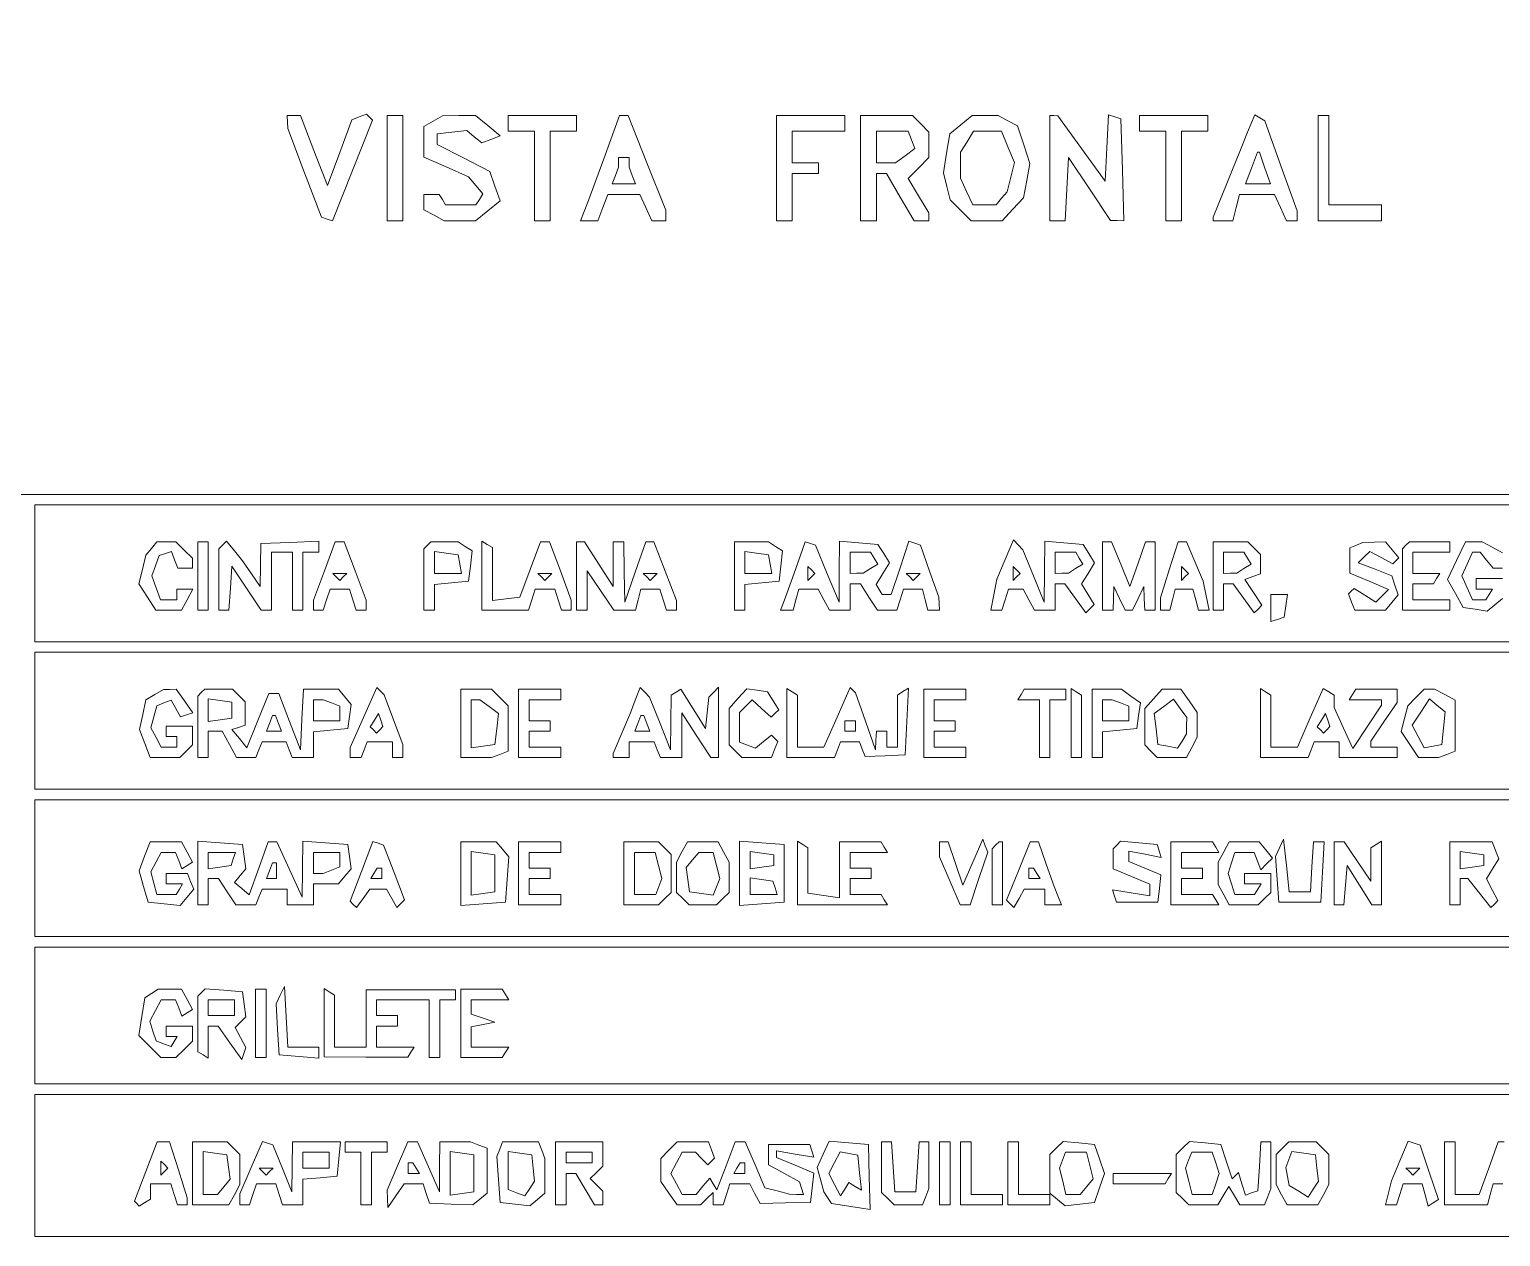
# Paper-space layout 'AN-04-DGE-016' of a CAD drawing. Header units: metres, sheet in millimetres. Extents: x 12 to 194, y 4 to 291.
# Drawn here: x 61.55 to 96.63, y 89.54 to 118.3 of the extents above; entities that cross this region are included whole.
import ezdxf

# ---------------------------------------------------------------- set-up
doc = ezdxf.new("R2010")
doc.units = ezdxf.units.M
doc.layers.add('DGE_CONTORNOS', color=7, linetype='Continuous', lineweight=0)
doc.layers.add('DGE_DATOS', color=7, linetype='Continuous', lineweight=0)

# ---------------------------------------------------------------- blocks, each defined once
blk = doc.blocks.new('LP_REF_DGE_MT_016')
at = {"layer": 'DGE_CONTORNOS'}
for points in [[(193.497, 190.437), (193.497, 110.862), (187.288, 110.862), (181.08, 110.862), (181.08, 109.043), (181.08, 107.225), (112.099, 107.225), (43.118, 107.225), (43.118, 188.619), (43.118, 270.013), (118.307, 270.013), (193.497, 270.013)], [(67.707, 116.098), (67.713, 115.941), (68.114, 114.885), (68.516, 113.829), (68.65, 113.785), (68.784, 113.74), (69.26, 114.941), (69.735, 116.143), (69.664, 116.214), (69.592, 116.285), (69.418, 116.219), (69.245, 116.152), (68.952, 115.37), (68.66, 114.588), (68.338, 115.421), (68.016, 116.254), (67.858, 116.254), (67.7, 116.254)], [(70.083, 115), (70.083, 113.746), (70.271, 113.746), (70.46, 113.746), (70.46, 115), (70.46, 116.254), (70.271, 116.254), (70.083, 116.254)], [(71.181, 116.119), (70.961, 115.991), (70.961, 115.627), (70.961, 115.263), (71.494, 115.027), (72.027, 114.79), (72.195, 114.587), (72.362, 114.384), (72.282, 114.253), (72.201, 114.122), (71.839, 114.122), (71.478, 114.122), (71.4, 114.248), (71.323, 114.373), (71.142, 114.373), (70.961, 114.373), (70.961, 114.189), (70.961, 114.006), (71.204, 113.876), (71.446, 113.746), (71.817, 113.746), (72.188, 113.746), (72.481, 113.984), (72.775, 114.222), (72.652, 114.571), (72.529, 114.921), (71.902, 115.243), (71.275, 115.565), (71.275, 115.69), (71.275, 115.815), (71.627, 115.856), (71.98, 115.896), (72.159, 115.748), (72.338, 115.599), (72.559, 115.685), (72.78, 115.771), (72.484, 116.013), (72.188, 116.254), (71.794, 116.251), (71.4, 116.247)], [(72.968, 116.066), (72.968, 115.878), (73.282, 115.878), (73.595, 115.878), (73.595, 114.812), (73.595, 113.746), (73.783, 113.746), (73.971, 113.746), (73.971, 114.812), (73.971, 115.878), (74.285, 115.878), (74.598, 115.878), (74.598, 116.066), (74.598, 116.254), (73.783, 116.254), (72.968, 116.254)], [(75.248, 115.22), (74.871, 114.185), (74.784, 113.966), (74.697, 113.746), (74.902, 113.746), (75.106, 113.746), (75.226, 114.06), (75.345, 114.373), (75.727, 114.373), (76.109, 114.373), (76.252, 114.06), (76.395, 113.746), (76.563, 113.746), (76.731, 113.746), (76.731, 113.871), (76.731, 113.995), (76.278, 115.125), (75.826, 116.254), (75.726, 116.254), (75.625, 116.254)], [(79.364, 115), (79.364, 113.746), (79.553, 113.746), (79.741, 113.746), (79.741, 114.31), (79.741, 114.875), (80.054, 114.875), (80.368, 114.875), (80.368, 115), (80.368, 115.126), (80.054, 115.126), (79.741, 115.126), (79.741, 115.502), (79.741, 115.878), (80.368, 115.878), (80.995, 115.878), (80.995, 116.066), (80.995, 116.254), (80.18, 116.254), (79.364, 116.254)], [(81.371, 115), (81.371, 113.746), (81.559, 113.746), (81.747, 113.746), (81.747, 114.31), (81.747, 114.875), (81.867, 114.875), (81.988, 114.875), (82.318, 114.31), (82.649, 113.746), (82.825, 113.746), (83.002, 113.746), (83.001, 113.84), (83.001, 113.934), (82.751, 114.343), (82.502, 114.752), (82.752, 115.001), (83.002, 115.251), (83.002, 115.556), (83.002, 115.86), (82.804, 116.057), (82.607, 116.254), (81.989, 116.254), (81.371, 116.254)], [(83.764, 116.035), (83.496, 115.815), (83.421, 115.352), (83.347, 114.888), (83.428, 114.565), (83.51, 114.241), (83.757, 113.994), (84.005, 113.746), (84.376, 113.746), (84.748, 113.746), (85.002, 114.019), (85.256, 114.292), (85.333, 114.701), (85.409, 115.109), (85.261, 115.557), (85.114, 116.006), (84.881, 116.13), (84.649, 116.254), (84.341, 116.254), (84.033, 116.254)], [(85.886, 115), (85.886, 113.746), (86.068, 113.746), (86.251, 113.746), (86.288, 114.501), (86.325, 115.256), (86.827, 114.505), (87.329, 113.753), (87.49, 113.75), (87.651, 113.746), (87.615, 114.959), (87.579, 116.171), (87.429, 116.221), (87.278, 116.271), (87.241, 115.481), (87.203, 114.691), (86.639, 115.469), (86.074, 116.247), (85.98, 116.251), (85.886, 116.254)], [(88.018, 116.066), (88.018, 115.878), (88.332, 115.878), (88.645, 115.878), (88.645, 114.812), (88.645, 113.746), (88.834, 113.746), (89.022, 113.746), (89.022, 114.812), (89.022, 115.878), (89.335, 115.878), (89.649, 115.878), (89.649, 116.066), (89.649, 116.254), (88.834, 116.254), (88.018, 116.254)], [(90.599, 115.856), (90.427, 115.439), (90.1, 114.634), (89.774, 113.828), (89.774, 113.787), (89.774, 113.746), (90.011, 113.746), (90.249, 113.746), (90.327, 114.06), (90.406, 114.373), (90.823, 114.373), (91.239, 114.373), (91.382, 114.06), (91.525, 113.746), (91.653, 113.746), (91.781, 113.746), (91.781, 113.865), (91.781, 113.984), (91.393, 115.056), (91.005, 116.129), (90.889, 116.201), (90.772, 116.272)], [(92.283, 115), (92.283, 113.746), (93.035, 113.746), (93.788, 113.746), (93.788, 113.934), (93.788, 114.122), (93.161, 114.122), (92.533, 114.122), (92.533, 115.188), (92.533, 116.254), (92.408, 116.254), (92.283, 116.254)], [(82.587, 115.672), (82.666, 115.466), (82.434, 115.296), (82.201, 115.126), (81.974, 115.126), (81.747, 115.126), (81.747, 115.502), (81.747, 115.878), (82.128, 115.878), (82.508, 115.878)], [(84.882, 115.504), (85.037, 115.131), (84.95, 114.784), (84.863, 114.437), (84.732, 114.28), (84.601, 114.122), (84.323, 114.122), (84.045, 114.122), (83.9, 114.442), (83.754, 114.761), (83.754, 115.071), (83.754, 115.38), (83.91, 115.629), (84.065, 115.878), (84.396, 115.878), (84.727, 115.878)], [(75.853, 115.136), (75.853, 115.021), (75.929, 114.822), (76.005, 114.624), (75.727, 114.624), (75.45, 114.624), (75.526, 114.822), (75.602, 115.021), (75.602, 115.136), (75.602, 115.251), (75.727, 115.251), (75.853, 115.251)], [(91.01, 115), (91.141, 114.624), (90.845, 114.624), (90.549, 114.624), (90.691, 115), (90.833, 115.377), (90.856, 115.377), (90.878, 115.377)], [(181.08, 105.343), (181.08, 103.713), (121.38, 103.713), (61.68, 103.713), (61.68, 105.343), (61.68, 106.974), (121.38, 106.974), (181.08, 106.974)], [(64.465, 105.938), (64.334, 105.781), (64.248, 105.436), (64.161, 105.091), (64.366, 104.778), (64.571, 104.465), (64.877, 104.465), (65.183, 104.465), (65.317, 104.716), (65.452, 104.967), (65.259, 104.967), (65.067, 104.967), (65.067, 104.842), (65.067, 104.716), (64.874, 104.716), (64.682, 104.716), (64.577, 104.998), (64.472, 105.281), (64.562, 105.525), (64.651, 105.769), (64.796, 105.818), (64.941, 105.866), (65.017, 105.667), (65.093, 105.469), (65.268, 105.469), (65.443, 105.469), (65.443, 105.585), (65.443, 105.702), (65.246, 105.899), (65.049, 106.096), (64.822, 106.096), (64.596, 106.096)], [(65.568, 105.281), (65.568, 104.465), (65.694, 104.465), (65.819, 104.465), (65.819, 105.281), (65.819, 106.096), (65.694, 106.096), (65.568, 106.096)], [(66.162, 106.021), (66.07, 105.929), (66.07, 105.197), (66.07, 104.465), (66.188, 104.465), (66.306, 104.465), (66.345, 104.991), (66.383, 105.517), (66.73, 104.991), (67.077, 104.465), (67.2, 104.465), (67.324, 104.465), (67.324, 105.155), (67.324, 105.845), (67.575, 105.845), (67.826, 105.845), (67.826, 105.155), (67.826, 104.465), (67.951, 104.465), (68.077, 104.465), (68.077, 105.155), (68.077, 105.845), (68.265, 105.845), (68.453, 105.845), (68.453, 105.977), (68.453, 106.109), (67.763, 106.081), (67.073, 106.053), (67.067, 105.541), (67.06, 105.03), (66.847, 105.336), (66.634, 105.643), (66.444, 105.878), (66.254, 106.113)], [(68.587, 105.401), (68.327, 104.707), (68.327, 104.586), (68.327, 104.465), (68.444, 104.465), (68.561, 104.465), (68.641, 104.716), (68.721, 104.967), (68.955, 104.967), (69.188, 104.967), (69.268, 104.716), (69.348, 104.465), (69.465, 104.465), (69.582, 104.465), (69.582, 104.586), (69.582, 104.707), (69.322, 105.401), (69.062, 106.096), (68.955, 106.096), (68.847, 106.096)], [(71.045, 106.012), (70.961, 105.929), (70.961, 105.197), (70.961, 104.465), (71.087, 104.465), (71.212, 104.465), (71.212, 104.771), (71.212, 105.077), (71.62, 105.116), (72.027, 105.155), (72.069, 105.518), (72.11, 105.88), (71.943, 105.986), (71.776, 106.092), (71.452, 106.094), (71.128, 106.096)], [(72.341, 105.288), (72.341, 104.465), (72.897, 104.465), (73.453, 104.465), (73.532, 104.716), (73.612, 104.967), (73.846, 104.967), (74.08, 104.967), (74.159, 104.716), (74.239, 104.465), (74.356, 104.465), (74.473, 104.465), (74.473, 104.586), (74.473, 104.707), (74.213, 105.401), (73.953, 106.096), (73.846, 106.096), (73.738, 106.096), (73.493, 105.437), (73.248, 104.779), (72.92, 104.739), (72.592, 104.7), (72.592, 105.328), (72.592, 105.956), (72.466, 106.033), (72.341, 106.111)], [(74.598, 105.281), (74.598, 104.465), (74.724, 104.465), (74.849, 104.465), (74.849, 104.933), (74.849, 105.402), (75.167, 104.933), (75.485, 104.465), (75.743, 104.465), (76.002, 104.465), (76.067, 104.716), (76.133, 104.967), (76.36, 104.967), (76.588, 104.967), (76.668, 104.716), (76.747, 104.465), (76.864, 104.465), (76.981, 104.465), (76.981, 104.58), (76.981, 104.694), (76.713, 105.395), (76.445, 106.096), (76.347, 106.096), (76.25, 106.096), (75.998, 105.375), (75.747, 104.654), (75.737, 105.375), (75.727, 106.096), (75.602, 106.096), (75.476, 106.096), (75.474, 105.563), (75.472, 105.03), (75.129, 105.562), (74.787, 106.094), (74.692, 106.095), (74.598, 106.096)], [(78.361, 105.281), (78.361, 104.465), (78.486, 104.465), (78.612, 104.465), (78.612, 104.771), (78.612, 105.077), (79.019, 105.116), (79.427, 105.155), (79.468, 105.518), (79.51, 105.88), (79.343, 105.986), (79.176, 106.092), (78.769, 106.094), (78.361, 106.096)], [(79.817, 105.438), (79.583, 104.779), (79.523, 104.622), (79.463, 104.465), (79.614, 104.465), (79.764, 104.465), (79.83, 104.716), (79.895, 104.967), (80.127, 104.967), (80.359, 104.967), (80.493, 104.716), (80.627, 104.465), (80.874, 104.465), (81.12, 104.465), (81.12, 104.779), (81.12, 105.092), (81.243, 105.092), (81.365, 105.092), (81.571, 104.779), (81.776, 104.465), (82.004, 104.465), (82.232, 104.465), (82.312, 104.716), (82.391, 104.967), (82.619, 104.967), (82.847, 104.967), (82.912, 104.716), (82.978, 104.465), (83.115, 104.465), (83.252, 104.465), (83.243, 104.622), (83.233, 104.779), (83.015, 105.398), (82.797, 106.018), (82.661, 106.063), (82.524, 106.109), (82.314, 105.475), (82.103, 104.842), (81.996, 104.842), (81.888, 104.842), (81.813, 104.962), (81.739, 105.082), (81.899, 105.339), (82.059, 105.595), (81.922, 105.814), (81.785, 106.033), (81.327, 106.072), (80.869, 106.111), (80.864, 105.382), (80.858, 104.654), (80.577, 105.334), (80.297, 106.015), (80.174, 106.056), (80.051, 106.097)], [(84.819, 105.672), (84.623, 105.205), (84.549, 104.835), (84.475, 104.465), (84.608, 104.465), (84.741, 104.465), (84.82, 104.716), (84.9, 104.967), (85.075, 104.967), (85.25, 104.967), (85.385, 104.716), (85.519, 104.465), (85.765, 104.465), (86.012, 104.465), (86.012, 104.779), (86.012, 105.092), (86.127, 105.092), (86.242, 105.092), (86.493, 104.748), (86.744, 104.403), (86.843, 104.503), (86.943, 104.602), (86.79, 104.847), (86.637, 105.092), (86.794, 105.344), (86.95, 105.595), (86.813, 105.814), (86.676, 106.033), (86.218, 106.072), (85.761, 106.111), (85.754, 105.382), (85.747, 104.654), (85.494, 105.281), (85.242, 105.908), (85.128, 106.024), (85.014, 106.14)], [(87.14, 105.281), (87.14, 104.465), (87.266, 104.465), (87.391, 104.465), (87.4, 104.748), (87.408, 105.03), (87.544, 104.748), (87.68, 104.465), (87.768, 104.465), (87.855, 104.465), (87.991, 104.748), (88.127, 105.03), (88.135, 104.748), (88.144, 104.465), (88.269, 104.465), (88.395, 104.465), (88.395, 105.281), (88.395, 106.096), (88.28, 106.096), (88.165, 106.096), (87.978, 105.563), (87.791, 105.03), (87.572, 105.563), (87.353, 106.096), (87.247, 106.096), (87.14, 106.096)], [(88.731, 105.426), (88.52, 104.757), (88.52, 104.611), (88.52, 104.465), (88.631, 104.465), (88.742, 104.465), (88.807, 104.716), (88.873, 104.967), (89.084, 104.967), (89.296, 104.967), (89.362, 104.716), (89.427, 104.465), (89.554, 104.465), (89.68, 104.465), (89.61, 104.81), (89.54, 105.155), (89.342, 105.625), (89.144, 106.096), (89.043, 106.096), (88.942, 106.096)], [(89.774, 105.281), (89.774, 104.465), (89.9, 104.465), (90.025, 104.465), (90.025, 104.779), (90.025, 105.092), (90.14, 105.092), (90.255, 105.092), (90.506, 104.748), (90.757, 104.403), (90.847, 104.493), (90.937, 104.583), (90.737, 104.889), (90.536, 105.195), (90.72, 105.265), (90.903, 105.335), (90.903, 105.565), (90.903, 105.795), (90.753, 105.945), (90.602, 106.096), (90.188, 106.096), (89.774, 106.096)], [(93.192, 106.013), (93.035, 105.949), (93.035, 105.648), (93.035, 105.347), (93.496, 105.154), (93.957, 104.961), (93.807, 104.811), (93.656, 104.66), (93.396, 104.822), (93.136, 104.984), (93.07, 104.918), (93.004, 104.852), (93.078, 104.659), (93.153, 104.465), (93.518, 104.465), (93.882, 104.465), (94.034, 104.647), (94.185, 104.83), (94.112, 105.059), (94.039, 105.288), (93.636, 105.44), (93.234, 105.592), (93.372, 105.73), (93.51, 105.868), (93.785, 105.721), (94.06, 105.574), (94.13, 105.644), (94.2, 105.713), (94.041, 105.905), (93.882, 106.096), (93.616, 106.086), (93.349, 106.076)], [(94.373, 106.012), (94.289, 105.929), (94.289, 105.197), (94.289, 104.465), (94.854, 104.465), (95.418, 104.465), (95.418, 104.591), (95.418, 104.716), (94.979, 104.716), (94.54, 104.716), (94.54, 104.904), (94.54, 105.092), (94.784, 105.092), (95.027, 105.092), (95.105, 105.218), (95.182, 105.343), (94.861, 105.343), (94.54, 105.343), (94.54, 105.594), (94.54, 105.845), (94.979, 105.845), (95.418, 105.845), (95.418, 105.97), (95.418, 106.096), (94.937, 106.096), (94.457, 106.096)], [(71.816, 105.563), (71.858, 105.343), (71.535, 105.343), (71.212, 105.343), (71.212, 105.603), (71.212, 105.862), (71.493, 105.822), (71.774, 105.782)], [(79.216, 105.563), (79.257, 105.343), (78.935, 105.343), (78.612, 105.343), (78.612, 105.603), (78.612, 105.862), (78.893, 105.822), (79.174, 105.782)], [(81.693, 105.706), (81.779, 105.566), (81.607, 105.457), (81.434, 105.347), (81.277, 105.345), (81.12, 105.343), (81.12, 105.594), (81.12, 105.845), (81.364, 105.845), (81.607, 105.845)], [(86.585, 105.706), (86.671, 105.566), (86.498, 105.457), (86.325, 105.347), (86.168, 105.345), (86.012, 105.343), (86.012, 105.594), (86.012, 105.845), (86.255, 105.845), (86.499, 105.845)], [(90.598, 105.706), (90.684, 105.566), (90.511, 105.457), (90.339, 105.347), (90.182, 105.345), (90.025, 105.343), (90.025, 105.594), (90.025, 105.845), (90.269, 105.845), (90.512, 105.845)], [(69.038, 105.26), (68.955, 105.176), (68.871, 105.26), (68.787, 105.343), (68.955, 105.343), (69.122, 105.343)], [(73.93, 105.26), (73.846, 105.176), (73.762, 105.26), (73.679, 105.343), (73.846, 105.343), (74.013, 105.343)], [(76.438, 105.26), (76.354, 105.176), (76.271, 105.26), (76.187, 105.343), (76.354, 105.343), (76.522, 105.343)], [(80.201, 105.26), (80.117, 105.176), (80.117, 105.343), (80.117, 105.511), (80.201, 105.427), (80.284, 105.343)], [(82.709, 105.26), (82.625, 105.176), (82.542, 105.26), (82.458, 105.343), (82.625, 105.343), (82.793, 105.343)], [(85.092, 105.26), (85.008, 105.176), (85.008, 105.343), (85.008, 105.511), (85.092, 105.427), (85.175, 105.343)], [(89.105, 105.26), (89.022, 105.176), (89.022, 105.343), (89.022, 105.511), (89.105, 105.427), (89.189, 105.343)], [(91.154, 104.518), (91.154, 104.194), (91.311, 104.245), (91.467, 104.297), (91.507, 104.569), (91.548, 104.842), (91.351, 104.842), (91.154, 104.842)], [(181.08, 101.832), (181.08, 100.201), (121.38, 100.201), (61.68, 100.201), (61.68, 101.832), (61.68, 103.462), (121.38, 103.462), (181.08, 103.462)], [(64.543, 102.454), (64.334, 102.332), (64.256, 101.978), (64.178, 101.624), (64.306, 101.289), (64.433, 100.954), (64.787, 100.954), (65.142, 100.954), (65.292, 101.104), (65.443, 101.255), (65.443, 101.481), (65.443, 101.706), (65.129, 101.706), (64.816, 101.706), (64.816, 101.581), (64.816, 101.455), (64.941, 101.455), (65.067, 101.455), (65.067, 101.33), (65.067, 101.205), (64.883, 101.205), (64.699, 101.205), (64.576, 101.435), (64.452, 101.666), (64.521, 101.928), (64.59, 102.191), (64.762, 102.257), (64.934, 102.323), (65.046, 102.124), (65.157, 101.925), (65.302, 101.973), (65.447, 102.021), (65.249, 102.303), (65.052, 102.584), (64.903, 102.58), (64.753, 102.577)], [(65.652, 102.501), (65.568, 102.417), (65.568, 101.685), (65.568, 100.954), (65.694, 100.954), (65.819, 100.954), (65.819, 101.267), (65.819, 101.581), (65.986, 101.581), (66.153, 101.581), (66.321, 101.267), (66.489, 100.954), (66.722, 100.954), (66.956, 100.954), (67.028, 101.142), (67.1, 101.33), (67.387, 101.33), (67.673, 101.33), (67.746, 101.142), (67.818, 100.954), (68.073, 100.954), (68.327, 100.954), (68.327, 101.259), (68.327, 101.565), (68.735, 101.604), (69.143, 101.644), (69.184, 101.933), (69.225, 102.222), (69.074, 102.403), (68.924, 102.584), (68.506, 102.584), (68.089, 102.584), (68.051, 101.863), (68.014, 101.142), (67.757, 101.81), (67.501, 102.478), (67.381, 102.481), (67.261, 102.483), (67.001, 101.836), (66.741, 101.189), (66.562, 101.405), (66.383, 101.622), (66.54, 101.674), (66.697, 101.727), (66.697, 102.005), (66.697, 102.283), (66.546, 102.434), (66.396, 102.584), (66.066, 102.584), (65.735, 102.584)], [(69.521, 101.91), (69.205, 101.197), (69.205, 101.076), (69.205, 100.954), (69.335, 100.954), (69.464, 100.954), (69.536, 101.142), (69.608, 101.33), (69.909, 101.33), (70.209, 101.33), (70.209, 101.142), (70.209, 100.954), (70.334, 100.954), (70.46, 100.954), (70.459, 101.111), (70.459, 101.267), (70.235, 101.857), (70.011, 102.447), (69.923, 102.535), (69.836, 102.623)], [(71.839, 101.769), (71.839, 100.954), (72.205, 100.954), (72.571, 100.954), (72.77, 101.03), (72.968, 101.106), (72.968, 101.648), (72.968, 102.19), (72.771, 102.387), (72.574, 102.584), (72.206, 102.584), (71.839, 102.584)], [(73.219, 101.769), (73.219, 100.954), (73.72, 100.954), (74.222, 100.954), (74.222, 101.079), (74.222, 101.205), (73.846, 101.205), (73.47, 101.205), (73.47, 101.393), (73.47, 101.581), (73.72, 101.581), (73.971, 101.581), (73.971, 101.706), (73.971, 101.832), (73.72, 101.832), (73.47, 101.832), (73.47, 102.082), (73.47, 102.333), (73.846, 102.333), (74.222, 102.333), (74.222, 102.459), (74.222, 102.584), (73.72, 102.584), (73.219, 102.584)], [(75.998, 102.322), (75.882, 102.02), (75.679, 101.534), (75.476, 101.049), (75.476, 101.001), (75.476, 100.954), (75.664, 100.954), (75.853, 100.954), (75.853, 101.142), (75.853, 101.33), (76.153, 101.33), (76.453, 101.33), (76.525, 101.142), (76.597, 100.954), (76.852, 100.954), (77.107, 100.954), (77.109, 101.487), (77.111, 102.02), (77.454, 101.488), (77.797, 100.956), (77.891, 100.955), (77.985, 100.954), (77.985, 101.794), (77.985, 102.634), (77.869, 102.515), (77.753, 102.396), (77.712, 102.02), (77.671, 101.644), (77.378, 102.115), (77.085, 102.586), (76.971, 102.515), (76.856, 102.444), (76.849, 101.793), (76.842, 101.142), (76.59, 101.769), (76.337, 102.396), (76.225, 102.511), (76.113, 102.625)], [(78.448, 102.36), (78.236, 102.125), (78.236, 101.69), (78.236, 101.255), (78.386, 101.104), (78.537, 100.954), (78.892, 100.954), (79.247, 100.954), (79.321, 101.147), (79.395, 101.341), (79.32, 101.416), (79.245, 101.491), (79.055, 101.334), (78.866, 101.177), (78.676, 101.249), (78.486, 101.322), (78.486, 101.677), (78.486, 102.032), (78.635, 102.181), (78.784, 102.33), (79.012, 102.123), (79.24, 101.917), (79.329, 102.006), (79.418, 102.095), (79.284, 102.308), (79.151, 102.521), (78.906, 102.558), (78.661, 102.595)], [(79.615, 101.776), (79.615, 100.954), (80.184, 100.954), (80.752, 100.954), (80.824, 101.142), (80.896, 101.33), (81.12, 101.33), (81.344, 101.33), (81.412, 101.154), (81.479, 100.978), (81.958, 100.997), (82.437, 101.016), (82.475, 101.812), (82.512, 102.607), (82.381, 102.525), (82.249, 102.444), (82.249, 101.824), (82.249, 101.205), (82.124, 101.205), (81.998, 101.205), (81.998, 101.393), (81.998, 101.581), (81.873, 101.581), (81.747, 101.581), (81.738, 101.361), (81.729, 101.142), (81.488, 101.82), (81.247, 102.499), (81.185, 102.561), (81.124, 102.623), (80.81, 101.914), (80.496, 101.205), (80.181, 101.205), (79.866, 101.205), (79.866, 101.824), (79.866, 102.444), (79.741, 102.521), (79.615, 102.599)], [(82.876, 101.769), (82.876, 100.954), (83.378, 100.954), (83.879, 100.954), (83.879, 101.079), (83.879, 101.205), (83.503, 101.205), (83.127, 101.205), (83.127, 101.393), (83.127, 101.581), (83.378, 101.581), (83.629, 101.581), (83.629, 101.706), (83.629, 101.832), (83.378, 101.832), (83.127, 101.832), (83.127, 102.082), (83.127, 102.333), (83.503, 102.333), (83.879, 102.333), (83.879, 102.459), (83.879, 102.584), (83.378, 102.584), (82.876, 102.584)], [(85.196, 102.459), (85.119, 102.333), (85.377, 102.333), (85.635, 102.333), (85.635, 101.644), (85.635, 100.954), (85.761, 100.954), (85.886, 100.954), (85.886, 101.644), (85.886, 102.333), (86.074, 102.333), (86.262, 102.333), (86.262, 102.459), (86.262, 102.584), (85.768, 102.584), (85.274, 102.584)], [(86.388, 101.776), (86.388, 100.954), (86.513, 100.954), (86.639, 100.954), (86.639, 101.699), (86.639, 102.444), (86.513, 102.521), (86.388, 102.599)], [(86.89, 101.769), (86.89, 100.954), (87.015, 100.954), (87.14, 100.954), (87.14, 101.259), (87.14, 101.565), (87.548, 101.604), (87.956, 101.644), (87.999, 101.95), (88.042, 102.257), (87.818, 102.42), (87.594, 102.584), (87.242, 102.584), (86.89, 102.584)], [(88.351, 102.355), (88.144, 102.125), (88.144, 101.69), (88.144, 101.255), (88.294, 101.104), (88.445, 100.954), (88.792, 100.954), (89.138, 100.954), (89.268, 101.196), (89.398, 101.439), (89.398, 101.733), (89.398, 102.027), (89.203, 102.305), (89.007, 102.584), (88.783, 102.584), (88.559, 102.584)], [(90.903, 101.776), (90.903, 100.954), (91.471, 100.954), (92.04, 100.954), (92.112, 101.142), (92.184, 101.33), (92.484, 101.33), (92.784, 101.33), (92.784, 101.142), (92.784, 100.954), (93.474, 100.954), (94.164, 100.954), (94.164, 101.079), (94.164, 101.205), (93.85, 101.205), (93.537, 101.205), (93.537, 101.274), (93.537, 101.343), (93.85, 101.805), (94.164, 102.266), (94.164, 102.425), (94.164, 102.584), (93.67, 102.584), (93.175, 102.584), (93.098, 102.459), (93.02, 102.333), (93.404, 102.333), (93.788, 102.333), (93.788, 102.268), (93.788, 102.203), (93.446, 101.686), (93.104, 101.169), (92.885, 101.657), (92.665, 102.145), (92.662, 102.295), (92.659, 102.444), (92.531, 102.523), (92.402, 102.602), (92.093, 101.904), (91.784, 101.205), (91.469, 101.205), (91.154, 101.205), (91.154, 101.824), (91.154, 102.444), (91.028, 102.521), (90.903, 102.599)], [(94.612, 102.387), (94.415, 102.19), (94.338, 101.885), (94.262, 101.579), (94.467, 101.266), (94.671, 100.954), (94.909, 100.954), (95.147, 100.954), (95.345, 101.03), (95.544, 101.106), (95.544, 101.715), (95.544, 102.325), (95.301, 102.454), (95.058, 102.584), (94.934, 102.584), (94.809, 102.584)], [(66.383, 102.082), (66.383, 101.894), (66.101, 101.854), (65.819, 101.814), (65.819, 102.082), (65.819, 102.351), (66.101, 102.311), (66.383, 102.271)], [(68.756, 102.257), (68.955, 102.181), (68.955, 102.006), (68.955, 101.832), (68.641, 101.832), (68.327, 101.832), (68.327, 102.082), (68.327, 102.333), (68.443, 102.333), (68.558, 102.333)], [(72.516, 102.17), (72.739, 102.007), (72.697, 101.637), (72.654, 101.267), (72.372, 101.227), (72.09, 101.187), (72.09, 101.76), (72.09, 102.333), (72.191, 102.333), (72.293, 102.333)], [(87.569, 102.257), (87.768, 102.181), (87.768, 102.006), (87.768, 101.832), (87.454, 101.832), (87.14, 101.832), (87.14, 102.082), (87.14, 102.333), (87.256, 102.333), (87.371, 102.333)], [(89.145, 101.714), (89.143, 101.518), (89.036, 101.349), (88.929, 101.18), (88.693, 101.225), (88.457, 101.269), (88.415, 101.638), (88.373, 102.007), (88.602, 102.175), (88.831, 102.342), (88.989, 102.126), (89.147, 101.909)], [(95.268, 101.655), (95.23, 101.269), (95.019, 101.229), (94.808, 101.189), (94.665, 101.456), (94.522, 101.723), (94.728, 102.037), (94.933, 102.35), (95.119, 102.196), (95.306, 102.041)], [(67.495, 101.769), (67.567, 101.581), (67.387, 101.581), (67.207, 101.581), (67.279, 101.769), (67.351, 101.957), (67.387, 101.957), (67.423, 101.957)], [(69.908, 101.615), (69.832, 101.539), (69.757, 101.614), (69.682, 101.69), (69.78, 101.849), (69.878, 102.007), (69.931, 101.849), (69.984, 101.691)], [(76.274, 101.769), (76.346, 101.581), (76.166, 101.581), (75.986, 101.581), (76.058, 101.769), (76.13, 101.957), (76.166, 101.957), (76.202, 101.957)], [(81.246, 101.706), (81.246, 101.581), (81.12, 101.581), (80.995, 101.581), (80.995, 101.706), (80.995, 101.832), (81.12, 101.832), (81.246, 101.832)], [(92.484, 101.615), (92.408, 101.539), (92.333, 101.614), (92.258, 101.69), (92.356, 101.849), (92.454, 102.007), (92.507, 101.849), (92.56, 101.691)], [(181.08, 98.32), (181.08, 96.69), (121.38, 96.69), (61.68, 96.69), (61.68, 98.32), (61.68, 99.95), (121.38, 99.95), (181.08, 99.95)], [(64.302, 98.602), (64.171, 98.257), (64.278, 97.881), (64.385, 97.505), (64.768, 97.467), (65.151, 97.429), (65.311, 97.622), (65.471, 97.815), (65.398, 98.005), (65.325, 98.195), (65.07, 98.195), (64.816, 98.195), (64.816, 98.069), (64.816, 97.944), (65.011, 97.944), (65.207, 97.944), (65.129, 97.818), (65.052, 97.693), (64.823, 97.693), (64.594, 97.693), (64.523, 97.964), (64.452, 98.235), (64.576, 98.466), (64.699, 98.696), (64.869, 98.696), (65.04, 98.696), (65.115, 98.5), (65.19, 98.304), (65.317, 98.382), (65.443, 98.461), (65.313, 98.704), (65.183, 98.947), (64.808, 98.947), (64.433, 98.947)], [(65.568, 98.202), (65.568, 97.442), (65.694, 97.442), (65.819, 97.442), (65.819, 97.756), (65.819, 98.069), (65.942, 98.069), (66.064, 98.069), (66.27, 97.756), (66.475, 97.442), (66.715, 97.442), (66.956, 97.442), (67.028, 97.63), (67.1, 97.818), (67.4, 97.818), (67.7, 97.818), (67.7, 97.63), (67.7, 97.442), (68.014, 97.442), (68.327, 97.442), (68.327, 97.693), (68.327, 97.944), (68.626, 97.944), (68.924, 97.944), (69.074, 98.125), (69.225, 98.306), (69.184, 98.595), (69.143, 98.884), (68.61, 98.923), (68.077, 98.962), (68.066, 98.296), (68.056, 97.63), (67.755, 98.289), (67.454, 98.947), (67.351, 98.947), (67.248, 98.947), (67.021, 98.316), (66.794, 97.685), (66.619, 97.831), (66.443, 97.977), (66.58, 98.142), (66.716, 98.306), (66.675, 98.595), (66.634, 98.884), (66.101, 98.923), (65.568, 98.962)], [(69.472, 98.243), (69.2, 97.531), (69.276, 97.455), (69.351, 97.38), (69.512, 97.599), (69.672, 97.818), (69.871, 97.818), (70.071, 97.818), (70.193, 97.6), (70.315, 97.382), (70.405, 97.472), (70.495, 97.562), (70.247, 98.216), (69.998, 98.871), (69.871, 98.913), (69.745, 98.955)], [(71.839, 98.187), (71.839, 97.428), (72.372, 97.466), (72.905, 97.505), (72.944, 98.047), (72.983, 98.589), (72.835, 98.768), (72.686, 98.947), (72.263, 98.947), (71.839, 98.947)], [(73.219, 98.195), (73.219, 97.442), (73.72, 97.442), (74.222, 97.442), (74.222, 97.568), (74.222, 97.693), (73.846, 97.693), (73.47, 97.693), (73.47, 97.881), (73.47, 98.069), (73.72, 98.069), (73.971, 98.069), (73.971, 98.195), (73.971, 98.32), (73.72, 98.32), (73.47, 98.32), (73.47, 98.508), (73.47, 98.696), (73.846, 98.696), (74.222, 98.696), (74.222, 98.822), (74.222, 98.947), (73.72, 98.947), (73.219, 98.947)], [(75.727, 98.195), (75.727, 97.442), (76.141, 97.442), (76.555, 97.442), (76.705, 97.593), (76.856, 97.743), (76.856, 98.195), (76.856, 98.646), (76.705, 98.797), (76.555, 98.947), (76.141, 98.947), (75.727, 98.947)], [(77.111, 98.705), (76.981, 98.462), (76.981, 98.103), (76.981, 97.743), (77.132, 97.593), (77.282, 97.442), (77.608, 97.442), (77.935, 97.442), (78.085, 97.593), (78.236, 97.743), (78.236, 98.103), (78.236, 98.462), (78.106, 98.705), (77.976, 98.947), (77.608, 98.947), (77.241, 98.947)], [(78.486, 98.195), (78.486, 97.428), (79.019, 97.466), (79.553, 97.505), (79.553, 98.195), (79.553, 98.884), (79.019, 98.923), (78.486, 98.962)], [(79.866, 98.202), (79.866, 97.442), (80.94, 97.442), (82.013, 97.442), (81.935, 97.568), (81.858, 97.693), (81.489, 97.693), (81.12, 97.693), (81.12, 97.881), (81.12, 98.069), (81.371, 98.069), (81.622, 98.069), (81.622, 98.195), (81.622, 98.32), (81.371, 98.32), (81.12, 98.32), (81.12, 98.508), (81.12, 98.696), (81.567, 98.696), (82.013, 98.696), (81.935, 98.822), (81.858, 98.947), (81.364, 98.947), (80.869, 98.947), (80.869, 98.279), (80.869, 97.611), (80.493, 97.666), (80.117, 97.721), (80.117, 98.264), (80.117, 98.807), (79.991, 98.884), (79.866, 98.962)], [(83.252, 98.769), (83.252, 98.592), (83.499, 98.017), (83.745, 97.442), (83.865, 97.442), (83.985, 97.442), (84.193, 98.07), (84.402, 98.697), (84.343, 98.854), (84.285, 99.01), (84.045, 98.46), (83.805, 97.911), (83.634, 98.429), (83.463, 98.947), (83.358, 98.947), (83.252, 98.947)], [(84.59, 98.864), (84.507, 98.78), (84.507, 98.111), (84.507, 97.442), (84.632, 97.442), (84.757, 97.442), (84.757, 98.195), (84.757, 98.947), (84.716, 98.947), (84.674, 98.947)], [(85.132, 98.253), (84.85, 97.559), (84.939, 97.47), (85.027, 97.382), (85.149, 97.6), (85.272, 97.818), (85.516, 97.818), (85.761, 97.818), (85.761, 97.63), (85.761, 97.442), (85.962, 97.442), (86.164, 97.442), (86.074, 97.662), (85.985, 97.881), (85.798, 98.414), (85.612, 98.947), (85.513, 98.947), (85.414, 98.947)], [(87.481, 98.869), (87.391, 98.78), (87.391, 98.544), (87.391, 98.307), (87.83, 98.124), (88.269, 97.94), (88.269, 97.8), (88.269, 97.66), (87.822, 97.733), (87.375, 97.805), (87.425, 97.655), (87.475, 97.505), (87.966, 97.505), (88.457, 97.505), (88.495, 97.832), (88.533, 98.159), (88.15, 98.317), (87.768, 98.476), (87.768, 98.602), (87.768, 98.728), (88.154, 98.65), (88.54, 98.573), (88.489, 98.729), (88.438, 98.884), (88.004, 98.922), (87.57, 98.959)], [(88.771, 98.195), (88.771, 97.442), (89.343, 97.442), (89.914, 97.442), (89.837, 97.568), (89.759, 97.693), (89.391, 97.693), (89.022, 97.693), (89.022, 97.881), (89.022, 98.069), (89.273, 98.069), (89.523, 98.069), (89.523, 98.195), (89.523, 98.32), (89.273, 98.32), (89.022, 98.32), (89.022, 98.508), (89.022, 98.696), (89.468, 98.696), (89.914, 98.696), (89.837, 98.822), (89.759, 98.947), (89.265, 98.947), (88.771, 98.947)], [(90.029, 98.705), (89.9, 98.462), (89.9, 98.195), (89.9, 97.927), (90.029, 97.685), (90.159, 97.442), (90.506, 97.442), (90.853, 97.442), (91.003, 97.593), (91.154, 97.743), (91.154, 97.969), (91.154, 98.195), (90.84, 98.195), (90.527, 98.195), (90.527, 98.069), (90.527, 97.944), (90.722, 97.944), (90.918, 97.944), (90.84, 97.818), (90.763, 97.693), (90.528, 97.693), (90.293, 97.693), (90.213, 97.944), (90.134, 98.195), (90.213, 98.445), (90.293, 98.696), (90.522, 98.696), (90.751, 98.696), (90.831, 98.487), (90.911, 98.278), (91.052, 98.419), (91.193, 98.56), (91.033, 98.754), (90.872, 98.947), (90.516, 98.947), (90.159, 98.947)], [(91.359, 98.805), (91.263, 98.6), (91.303, 98.052), (91.342, 97.505), (91.844, 97.505), (92.345, 97.505), (92.383, 98.226), (92.421, 98.947), (92.296, 98.947), (92.171, 98.947), (92.133, 98.351), (92.094, 97.756), (91.844, 97.756), (91.593, 97.756), (91.524, 98.383), (91.454, 99.01)], [(92.659, 98.195), (92.659, 97.442), (92.777, 97.442), (92.895, 97.442), (92.934, 97.912), (92.972, 98.383), (93.265, 97.912), (93.557, 97.442), (93.672, 97.442), (93.788, 97.442), (93.788, 98.202), (93.788, 98.962), (93.662, 98.884), (93.537, 98.807), (93.537, 98.409), (93.537, 98.011), (93.219, 98.479), (92.901, 98.947), (92.78, 98.947), (92.659, 98.947)], [(95.418, 98.195), (95.418, 97.442), (95.544, 97.442), (95.669, 97.442), (95.669, 97.756), (95.669, 98.069), (95.758, 98.069), (95.848, 98.069), (96.123, 97.724), (96.399, 97.379), (96.483, 97.463), (96.567, 97.546), (96.429, 97.805), (96.29, 98.063), (96.438, 98.301), (96.586, 98.538), (96.508, 98.742), (96.429, 98.947), (95.924, 98.947), (95.418, 98.947)], [(66.415, 98.54), (66.364, 98.383), (66.091, 98.343), (65.819, 98.303), (65.819, 98.499), (65.819, 98.696), (66.143, 98.696), (66.467, 98.696)], [(68.955, 98.522), (68.955, 98.347), (68.756, 98.271), (68.558, 98.195), (68.443, 98.195), (68.327, 98.195), (68.327, 98.445), (68.327, 98.696), (68.641, 98.696), (68.955, 98.696)], [(72.654, 98.195), (72.654, 97.756), (72.372, 97.716), (72.09, 97.676), (72.09, 98.195), (72.09, 98.714), (72.372, 98.674), (72.654, 98.634)], [(76.554, 98.383), (76.632, 98.07), (76.56, 97.881), (76.488, 97.693), (76.233, 97.693), (75.978, 97.693), (75.978, 98.195), (75.978, 98.696), (76.226, 98.696), (76.475, 98.696)], [(77.933, 98.383), (78.012, 98.07), (77.936, 97.873), (77.86, 97.675), (77.578, 97.716), (77.295, 97.756), (77.254, 98.045), (77.213, 98.334), (77.363, 98.515), (77.514, 98.696), (77.684, 98.696), (77.855, 98.696)], [(79.302, 98.508), (79.302, 98.383), (79.019, 98.343), (78.737, 98.303), (78.737, 98.508), (78.737, 98.714), (79.019, 98.674), (79.302, 98.634)], [(96.233, 98.508), (96.233, 98.383), (95.951, 98.343), (95.669, 98.303), (95.669, 98.508), (95.669, 98.714), (95.951, 98.674), (96.233, 98.634)], [(67.449, 98.257), (67.449, 98.069), (67.328, 98.069), (67.207, 98.069), (67.279, 98.257), (67.351, 98.445), (67.4, 98.445), (67.449, 98.445)], [(69.958, 98.195), (69.958, 98.069), (69.825, 98.069), (69.692, 98.069), (69.77, 98.195), (69.847, 98.32), (69.903, 98.32), (69.958, 98.32)], [(85.573, 98.195), (85.65, 98.069), (85.517, 98.069), (85.385, 98.069), (85.385, 98.195), (85.385, 98.32), (85.44, 98.32), (85.495, 98.32)], [(79.334, 97.85), (79.385, 97.693), (79.061, 97.693), (78.737, 97.693), (78.737, 97.89), (78.737, 98.087), (79.01, 98.047), (79.282, 98.007)], [(181.08, 94.808), (181.08, 93.178), (121.38, 93.178), (61.68, 93.178), (61.68, 94.808), (61.68, 96.439), (121.38, 96.439), (181.08, 96.439)], [(64.466, 95.329), (64.305, 95.227), (64.233, 94.781), (64.16, 94.335), (64.425, 94.07), (64.69, 93.805), (64.869, 93.805), (65.049, 93.805), (65.246, 94.002), (65.443, 94.199), (65.443, 94.378), (65.443, 94.558), (65.129, 94.558), (64.816, 94.558), (64.816, 94.432), (64.816, 94.307), (64.948, 94.307), (65.081, 94.307), (65.007, 94.187), (64.933, 94.067), (64.754, 94.136), (64.574, 94.205), (64.5, 94.439), (64.426, 94.674), (64.562, 94.929), (64.699, 95.185), (64.869, 95.185), (65.04, 95.185), (65.115, 94.989), (65.19, 94.793), (65.317, 94.871), (65.443, 94.949), (65.313, 95.192), (65.183, 95.435), (64.905, 95.434), (64.628, 95.432)], [(65.658, 95.358), (65.568, 95.268), (65.568, 94.607), (65.568, 93.945), (65.694, 93.868), (65.819, 93.79), (65.819, 94.174), (65.819, 94.558), (65.936, 94.558), (66.053, 94.558), (66.336, 94.16), (66.62, 93.761), (66.666, 93.902), (66.713, 94.042), (66.586, 94.281), (66.458, 94.519), (66.588, 94.649), (66.718, 94.779), (66.676, 95.076), (66.634, 95.373), (66.191, 95.41), (65.747, 95.447)], [(66.948, 94.62), (66.948, 93.805), (67.073, 93.805), (67.199, 93.805), (67.199, 94.62), (67.199, 95.435), (67.073, 95.435), (66.948, 95.435)], [(67.534, 95.294), (67.434, 95.09), (67.473, 94.479), (67.512, 93.868), (67.983, 93.829), (68.453, 93.79), (68.453, 93.923), (68.453, 94.056), (68.083, 94.056), (67.713, 94.056), (67.673, 94.777), (67.633, 95.498)], [(68.578, 94.635), (68.578, 93.82), (69.578, 93.818), (70.577, 93.816), (70.651, 93.936), (70.725, 94.056), (70.279, 94.056), (69.832, 94.056), (69.832, 94.307), (69.832, 94.558), (70.083, 94.558), (70.334, 94.558), (70.334, 94.683), (70.334, 94.808), (70.083, 94.808), (69.832, 94.808), (69.832, 94.997), (69.832, 95.185), (70.46, 95.185), (71.087, 95.185), (71.087, 94.495), (71.087, 93.805), (71.212, 93.805), (71.337, 93.805), (71.337, 94.495), (71.337, 95.185), (71.526, 95.185), (71.714, 95.185), (71.714, 95.304), (71.714, 95.423), (70.648, 95.423), (69.582, 95.423), (69.582, 94.739), (69.582, 94.056), (69.205, 94.056), (68.829, 94.056), (68.829, 94.676), (68.829, 95.295), (68.704, 95.373), (68.578, 95.45)], [(71.839, 94.62), (71.839, 93.805), (72.333, 93.805), (72.828, 93.805), (72.905, 93.931), (72.983, 94.056), (72.536, 94.056), (72.09, 94.056), (72.09, 94.298), (72.09, 94.54), (72.372, 94.596), (72.654, 94.651), (72.372, 94.744), (72.09, 94.838), (72.09, 95.011), (72.09, 95.185), (72.536, 95.185), (72.983, 95.185), (72.905, 95.31), (72.828, 95.435), (72.333, 95.435), (71.839, 95.435)], [(66.446, 94.997), (66.446, 94.808), (66.133, 94.808), (65.819, 94.808), (65.819, 94.997), (65.819, 95.185), (66.133, 95.185), (66.446, 95.185)], [(181.08, 91.234), (181.08, 89.541), (121.38, 89.541), (61.68, 89.541), (61.68, 91.234), (61.68, 92.927), (121.38, 92.927), (181.08, 92.927)], [(64.329, 91.09), (64.058, 90.382), (64.115, 90.325), (64.172, 90.268), (64.306, 90.351), (64.439, 90.434), (64.439, 90.614), (64.439, 90.795), (64.682, 90.795), (64.924, 90.795), (65.004, 90.544), (65.083, 90.293), (65.2, 90.293), (65.317, 90.293), (65.317, 90.377), (65.317, 90.46), (65.106, 91.129), (64.895, 91.798), (64.747, 91.798), (64.6, 91.798)], [(65.443, 91.046), (65.443, 90.293), (65.877, 90.293), (66.312, 90.293), (66.442, 90.536), (66.572, 90.779), (66.572, 91.138), (66.572, 91.497), (66.421, 91.648), (66.271, 91.798), (65.857, 91.798), (65.443, 91.798)], [(66.299, 91.196), (66.34, 90.907), (66.19, 90.726), (66.039, 90.544), (65.866, 90.544), (65.694, 90.544), (65.694, 91.055), (65.694, 91.565), (65.976, 91.525), (66.258, 91.485)], [(66.84, 91.184), (66.572, 90.561), (66.572, 90.427), (66.572, 90.293), (66.689, 90.293), (66.805, 90.293), (66.885, 90.544), (66.965, 90.795), (67.199, 90.795), (67.433, 90.795), (67.512, 90.544), (67.592, 90.293), (67.834, 90.293), (68.077, 90.293), (68.077, 90.599), (68.077, 90.905), (68.484, 90.944), (68.892, 90.983), (68.931, 91.391), (68.97, 91.798), (68.398, 91.798), (67.826, 91.798), (67.819, 91.203), (67.812, 90.607), (67.585, 91.166), (67.359, 91.724), (67.233, 91.766), (67.108, 91.808)], [(68.704, 91.36), (68.704, 91.171), (68.39, 91.171), (68.077, 91.171), (68.077, 91.36), (68.077, 91.548), (68.39, 91.548), (68.704, 91.548)], [(69.08, 91.673), (69.08, 91.548), (69.268, 91.548), (69.456, 91.548), (69.456, 90.921), (69.456, 90.293), (69.582, 90.293), (69.707, 90.293), (69.707, 90.921), (69.707, 91.548), (69.895, 91.548), (70.083, 91.548), (70.083, 91.673), (70.083, 91.798), (69.582, 91.798), (69.08, 91.798)], [(70.33, 91.224), (70.083, 90.649), (70.09, 90.44), (70.096, 90.231), (70.293, 90.513), (70.49, 90.795), (70.717, 90.795), (70.944, 90.795), (71.017, 90.565), (71.091, 90.334), (71.609, 90.314), (72.127, 90.294), (72.297, 90.434), (72.466, 90.575), (72.466, 91.111), (72.466, 91.646), (72.268, 91.722), (72.07, 91.798), (71.704, 91.798), (71.337, 91.798), (71.333, 91.203), (71.329, 90.607), (71.067, 91.203), (70.804, 91.798), (70.69, 91.798), (70.576, 91.798)], [(72.153, 91.046), (72.153, 90.607), (71.871, 90.567), (71.588, 90.527), (71.588, 91.046), (71.588, 91.565), (71.871, 91.525), (72.153, 91.485)], [(72.768, 91.625), (72.701, 91.451), (72.741, 90.904), (72.78, 90.356), (73.132, 90.316), (73.485, 90.275), (73.665, 90.425), (73.846, 90.575), (73.846, 90.988), (73.846, 91.402), (73.77, 91.6), (73.694, 91.798), (73.264, 91.798), (72.835, 91.798)], [(73.565, 91.171), (73.597, 90.858), (73.483, 90.683), (73.37, 90.508), (73.169, 90.585), (72.968, 90.662), (72.968, 91.113), (72.968, 91.565), (73.25, 91.525), (73.532, 91.485)], [(74.097, 91.046), (74.097, 90.293), (74.222, 90.293), (74.348, 90.293), (74.348, 90.67), (74.348, 91.046), (74.466, 91.046), (74.584, 91.046), (74.806, 90.67), (75.029, 90.293), (75.127, 90.293), (75.226, 90.293), (75.226, 90.457), (75.226, 90.62), (75.075, 90.77), (74.925, 90.921), (75.075, 91.071), (75.226, 91.222), (75.226, 91.51), (75.226, 91.798), (74.661, 91.798), (74.097, 91.798)], [(74.975, 91.422), (74.975, 91.297), (74.661, 91.297), (74.348, 91.297), (74.348, 91.422), (74.348, 91.548), (74.661, 91.548), (74.975, 91.548)], [(76.802, 91.601), (76.605, 91.404), (76.605, 91.128), (76.605, 90.851), (76.8, 90.572), (76.996, 90.293), (77.277, 90.293), (77.558, 90.293), (77.709, 90.444), (77.859, 90.594), (77.859, 90.444), (77.859, 90.293), (77.976, 90.293), (78.093, 90.293), (78.173, 90.544), (78.252, 90.795), (78.49, 90.795), (78.728, 90.795), (78.853, 90.561), (78.979, 90.328), (79.579, 90.342), (80.18, 90.356), (80.22, 90.704), (80.26, 91.052), (79.812, 91.239), (79.364, 91.426), (79.364, 91.503), (79.364, 91.58), (79.812, 91.508), (80.259, 91.435), (80.209, 91.586), (80.159, 91.736), (79.667, 91.736), (79.176, 91.736), (79.176, 91.495), (79.176, 91.254), (79.544, 91.051), (79.911, 90.847), (79.962, 90.696), (80.012, 90.544), (79.845, 90.546), (79.678, 90.548), (79.384, 90.627), (79.089, 90.705), (78.855, 91.252), (78.621, 91.798), (78.501, 91.798), (78.382, 91.798), (78.164, 91.227), (77.945, 90.656), (77.86, 90.794), (77.774, 90.932), (77.613, 90.738), (77.452, 90.544), (77.284, 90.544), (77.116, 90.544), (76.981, 90.795), (76.847, 91.046), (76.981, 91.297), (77.116, 91.548), (77.274, 91.548), (77.433, 91.548), (77.581, 91.399), (77.73, 91.251), (77.81, 91.331), (77.89, 91.411), (77.816, 91.605), (77.742, 91.798), (77.371, 91.798), (76.999, 91.798)], [(80.478, 91.502), (80.336, 91.19), (80.413, 90.898), (80.491, 90.607), (80.586, 90.47), (80.681, 90.332), (81.139, 90.26), (81.596, 90.188), (81.578, 90.962), (81.559, 91.736), (81.09, 91.775), (80.62, 91.814)], [(81.349, 91.063), (81.389, 90.644), (81.241, 90.736), (81.092, 90.827), (80.994, 90.669), (80.896, 90.51), (80.753, 90.778), (80.61, 91.046), (80.748, 91.304), (80.886, 91.563), (81.097, 91.523), (81.308, 91.483)], [(81.873, 91.196), (81.873, 90.594), (82.023, 90.444), (82.174, 90.293), (82.512, 90.293), (82.849, 90.293), (82.925, 90.492), (83.002, 90.69), (83.002, 91.244), (83.002, 91.798), (82.883, 91.798), (82.764, 91.798), (82.726, 91.203), (82.688, 90.607), (82.437, 90.607), (82.186, 90.607), (82.148, 91.203), (82.11, 91.798), (81.991, 91.798), (81.873, 91.798)], [(83.252, 91.046), (83.252, 90.293), (83.378, 90.293), (83.503, 90.293), (83.503, 91.046), (83.503, 91.798), (83.378, 91.798), (83.252, 91.798)], [(83.754, 91.046), (83.754, 90.293), (84.256, 90.293), (84.757, 90.293), (84.757, 90.419), (84.757, 90.544), (84.381, 90.544), (84.005, 90.544), (84.005, 91.171), (84.005, 91.798), (83.879, 91.798), (83.754, 91.798)], [(84.883, 91.046), (84.883, 90.293), (85.385, 90.293), (85.886, 90.293), (85.886, 90.419), (85.886, 90.544), (85.51, 90.544), (85.134, 90.544), (85.134, 91.171), (85.134, 91.798), (85.008, 91.798), (84.883, 91.798)], [(86.042, 91.654), (85.886, 91.497), (85.886, 91.036), (85.886, 90.575), (86.067, 90.425), (86.247, 90.275), (86.597, 90.316), (86.948, 90.356), (87.068, 90.701), (87.189, 91.046), (87.068, 91.391), (86.948, 91.736), (86.573, 91.773), (86.199, 91.81)], [(86.838, 91.232), (86.918, 90.917), (86.763, 90.731), (86.608, 90.544), (86.438, 90.544), (86.267, 90.544), (86.189, 90.858), (86.11, 91.171), (86.182, 91.359), (86.255, 91.548), (86.507, 91.548), (86.759, 91.548)], [(89.052, 91.654), (88.896, 91.497), (88.896, 91.046), (88.896, 90.594), (89.047, 90.444), (89.197, 90.293), (89.542, 90.293), (89.887, 90.293), (90.019, 90.513), (90.15, 90.732), (90.282, 90.513), (90.414, 90.293), (90.708, 90.293), (91.002, 90.293), (91.078, 90.492), (91.154, 90.69), (91.154, 91.244), (91.154, 91.798), (91.035, 91.798), (90.917, 91.798), (90.879, 91.213), (90.84, 90.627), (90.694, 90.579), (90.548, 90.53), (90.463, 90.798), (90.378, 91.065), (90.303, 90.99), (90.228, 90.914), (90.095, 91.325), (89.962, 91.736), (89.585, 91.773), (89.209, 91.81)], [(89.837, 91.297), (89.917, 91.046), (89.837, 90.795), (89.757, 90.544), (89.517, 90.544), (89.277, 90.544), (89.199, 90.858), (89.12, 91.171), (89.192, 91.359), (89.265, 91.548), (89.511, 91.548), (89.757, 91.548)], [(91.43, 91.648), (91.279, 91.497), (91.279, 91.138), (91.279, 90.779), (91.409, 90.536), (91.539, 90.293), (91.906, 90.293), (92.274, 90.293), (92.404, 90.536), (92.533, 90.779), (92.533, 91.138), (92.533, 91.497), (92.383, 91.648), (92.232, 91.798), (91.906, 91.798), (91.58, 91.798)], [(92.252, 91.171), (92.285, 90.858), (92.162, 90.67), (92.039, 90.482), (91.816, 90.62), (91.593, 90.759), (91.551, 90.973), (91.509, 91.186), (91.582, 91.376), (91.654, 91.565), (91.937, 91.525), (92.22, 91.485)], [(94.228, 91.344), (94.031, 90.872), (93.959, 90.583), (93.886, 90.293), (94.016, 90.293), (94.147, 90.293), (94.227, 90.544), (94.306, 90.795), (94.534, 90.795), (94.762, 90.795), (94.831, 90.532), (94.9, 90.268), (95.025, 90.346), (95.151, 90.423), (94.93, 91.072), (94.709, 91.721), (94.567, 91.768), (94.425, 91.816)], [(64.774, 91.088), (64.69, 91.004), (64.69, 91.171), (64.69, 91.339), (64.774, 91.255), (64.857, 91.171)], [(70.773, 91.171), (70.851, 91.046), (70.718, 91.046), (70.585, 91.046), (70.585, 91.171), (70.585, 91.297), (70.64, 91.297), (70.696, 91.297)], [(78.612, 91.171), (78.612, 91.046), (78.479, 91.046), (78.346, 91.046), (78.424, 91.171), (78.501, 91.297), (78.557, 91.297), (78.612, 91.297)], [(67.282, 91.088), (67.199, 91.004), (67.115, 91.088), (67.031, 91.171), (67.199, 91.171), (67.366, 91.171)], [(87.391, 90.921), (87.391, 90.795), (88.011, 90.795), (88.631, 90.795), (88.708, 90.921), (88.786, 91.046), (88.088, 91.046), (87.391, 91.046)], [(94.624, 91.088), (94.54, 91.004), (94.457, 91.088), (94.373, 91.171), (94.54, 91.171), (94.707, 91.171)]]:
    blk.add_lwpolyline(points, close=True, dxfattribs=at)
for points in [[(96.672, 105.218), (96.359, 105.218), (96.045, 105.218), (96.045, 105.092), (96.045, 104.967), (96.241, 104.967), (96.436, 104.967), (96.359, 104.842), (96.281, 104.716), (96.121, 104.716), (95.96, 104.716), (95.832, 104.998), (95.705, 105.281), (95.831, 105.563), (95.958, 105.845), (96.049, 105.845), (96.14, 105.845), (96.296, 105.657), (96.452, 105.469), (96.562, 105.469), (96.672, 105.469)], [(96.672, 105.836), (96.43, 105.966), (96.187, 106.096), (95.989, 106.096), (95.79, 106.096), (95.577, 105.648), (95.364, 105.201), (95.552, 104.865), (95.74, 104.528), (96.025, 104.487), (96.31, 104.446), (96.491, 104.597), (96.672, 104.747)], [(96.716, 91.798), (96.572, 91.798), (96.347, 91.171), (96.121, 90.544), (95.832, 90.544), (95.544, 90.544), (95.544, 91.171), (95.544, 91.798), (95.418, 91.798), (95.293, 91.798), (95.293, 91.046), (95.293, 90.293), (95.806, 90.293), (96.32, 90.293), (96.385, 90.544), (96.451, 90.795), (96.683, 90.795)]]:
    blk.add_lwpolyline(points, dxfattribs=at)

psp = doc.layouts.new('AN-04-DGE-016')

# ---------------------------------------------------------------- block references
at = {"layer": 'DGE_DATOS'}
psp.add_blockref('LP_REF_DGE_MT_016', (0, 0), dxfattribs=at)

doc.saveas('drawing.dxf')
